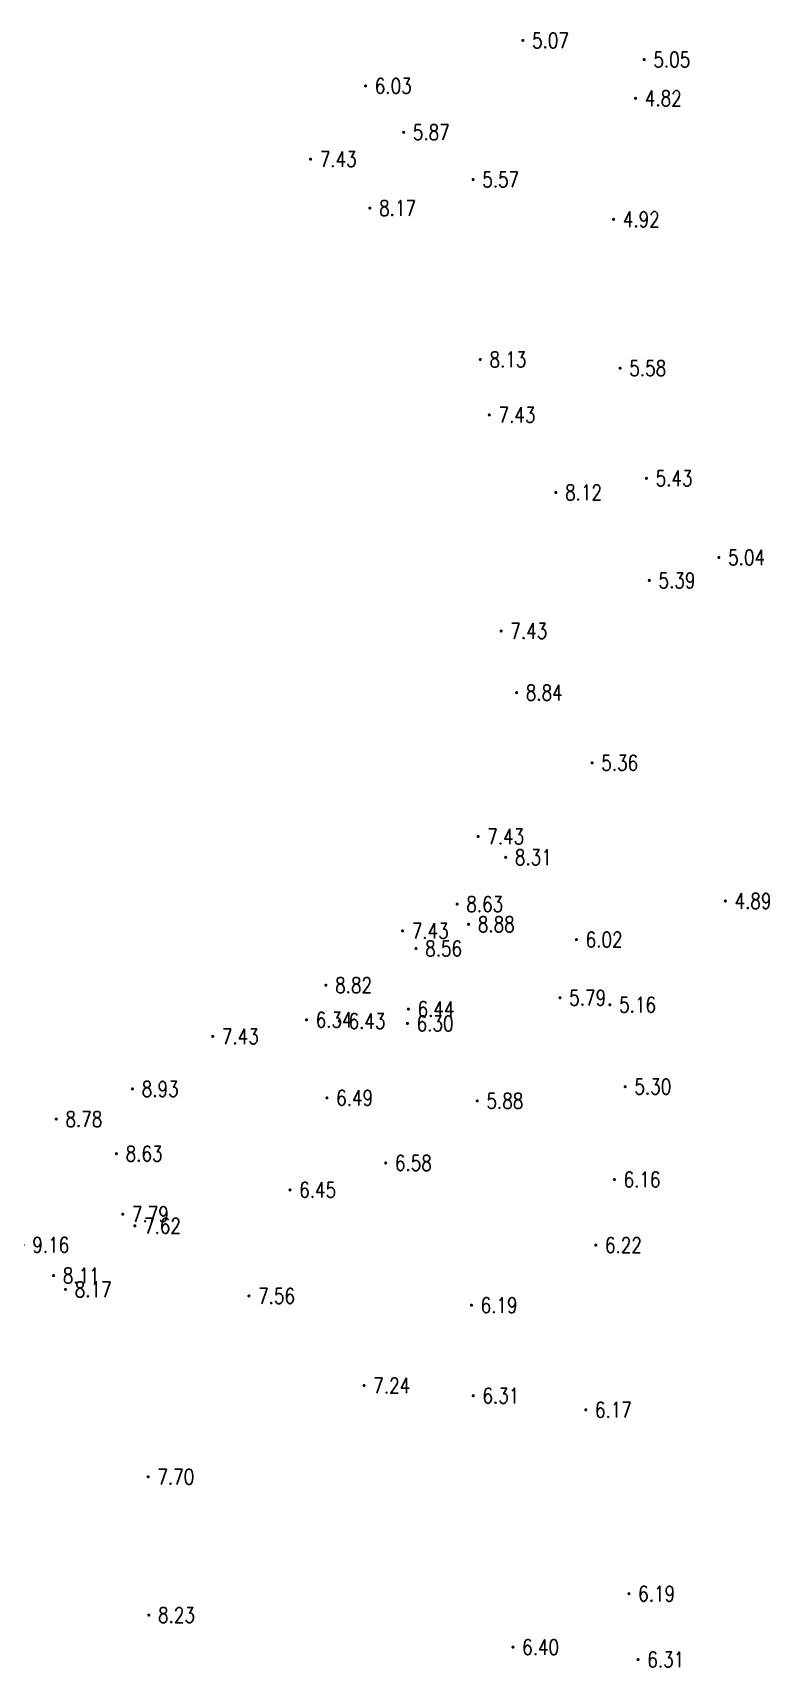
# Model space of a CAD drawing. Extents: x 476861 to 479475, y 2367369 to 2370541.
# Drawn here: x 478071 to 478118.9, y 2369031.3 to 2369137.6 of the extents above; entities that cross this region are included whole.
import ezdxf
from ezdxf.enums import TextEntityAlignment as Align

# ---------------------------------------------------------------- set-up
doc = ezdxf.new("R2010")
doc.units = 0
doc.header["$LTSCALE"] = 0.5
doc.layers.get('0').update_dxf_attribs({"linetype": 'CONTINUOUS'})
doc.layers.add('GCD', color=1, linetype='CONTINUOUS')
doc.styles.add('HZ', font='rs.shx', dxfattribs={"width": 0.8, "bigfont": 'hztxt.shx'})

# ---------------------------------------------------------------- blocks, each defined once
blk = doc.blocks.new('GC200')
at = {"linetype": 'Continuous', "const_width": 0.2, "flags": 128}
blk.add_lwpolyline([(-0.1, 0, 1), (0.1, 0, 1)], format="xyb", close=True, dxfattribs=at)

msp = doc.modelspace()

# ---------------------------------------------------------------- block references
at = {"layer": 'GCD', "linetype": 'Continuous'}
ref = msp.add_blockref('GC200', (478102.866, 2369137.072, 5.07), dxfattribs=dict(at, xscale=0.5, yscale=0.5, zscale=0.5))
ref.add_attrib('height', '5.07', dxfattribs={"linetype": 'Continuous', "height": 1, "style": 'HZ', "width": 0.8}).set_placement((478103.466, 2369137.072, 5.07), align=Align.MIDDLE_LEFT)
ref = msp.add_blockref('GC200', (478110.76, 2369135.824, 5.046), dxfattribs=dict(at, xscale=0.5, yscale=0.5, zscale=0.5))
ref.add_attrib('height', '5.05', dxfattribs={"linetype": 'Continuous', "height": 1, "style": 'HZ', "width": 0.8}).set_placement((478111.36, 2369135.824, 5.046), align=Align.MIDDLE_LEFT)
ref = msp.add_blockref('GC200', (478092.633, 2369134.108, 6.033), dxfattribs=dict(at, xscale=0.5, yscale=0.5, zscale=0.5))
ref.add_attrib('height', '6.03', dxfattribs={"linetype": 'Continuous', "height": 1, "style": 'HZ', "width": 0.8}).set_placement((478093.233, 2369134.108, 6.033), align=Align.MIDDLE_LEFT)
ref = msp.add_blockref('GC200', (478110.204, 2369133.305, 4.824), dxfattribs=dict(at, xscale=0.5, yscale=0.5, zscale=0.5))
ref.add_attrib('height', '4.82', dxfattribs={"linetype": 'Continuous', "height": 1, "style": 'HZ', "width": 0.8}).set_placement((478110.804, 2369133.305, 4.824), align=Align.MIDDLE_LEFT)
ref = msp.add_blockref('GC200', (478095.111, 2369131.096, 5.866), dxfattribs=dict(at, xscale=0.5, yscale=0.5, zscale=0.5))
ref.add_attrib('height', '5.87', dxfattribs={"linetype": 'Continuous', "height": 1, "style": 'HZ', "width": 0.8}).set_placement((478095.711, 2369131.096, 5.866), align=Align.MIDDLE_LEFT)
ref = msp.add_blockref('GC200', (478089.053, 2369129.351, 7.43), dxfattribs=dict(at, xscale=0.5, yscale=0.5, zscale=0.5))
ref.add_attrib('height', '7.43', dxfattribs={"linetype": 'Continuous', "height": 1, "style": 'HZ', "width": 0.8}).set_placement((478089.653, 2369129.351, 7.43), align=Align.MIDDLE_LEFT)
ref = msp.add_blockref('GC200', (478099.626, 2369128.028, 5.566), dxfattribs=dict(at, xscale=0.5, yscale=0.5, zscale=0.5))
ref.add_attrib('height', '5.57', dxfattribs={"linetype": 'Continuous', "height": 1, "style": 'HZ', "width": 0.8}).set_placement((478100.226, 2369128.028, 5.566), align=Align.MIDDLE_LEFT)
ref = msp.add_blockref('GC200', (478092.914, 2369126.169, 8.17), dxfattribs=dict(at, xscale=0.5, yscale=0.5, zscale=0.5))
ref.add_attrib('height', '8.17', dxfattribs={"linetype": 'Continuous', "height": 1, "style": 'HZ', "width": 0.8}).set_placement((478093.514, 2369126.169, 8.17), align=Align.MIDDLE_LEFT)
ref = msp.add_blockref('GC200', (478108.773, 2369125.437, 4.918), dxfattribs=dict(at, xscale=0.5, yscale=0.5, zscale=0.5))
ref.add_attrib('height', '4.92', dxfattribs={"linetype": 'Continuous', "height": 1, "style": 'HZ', "width": 0.8}).set_placement((478109.373, 2369125.437, 4.918), align=Align.MIDDLE_LEFT)
ref = msp.add_blockref('GC200', (478100.098, 2369116.324, 8.13), dxfattribs=dict(at, xscale=0.5, yscale=0.5, zscale=0.5))
ref.add_attrib('height', '8.13', dxfattribs={"linetype": 'Continuous', "height": 1, "style": 'HZ', "width": 0.8}).set_placement((478100.698, 2369116.324, 8.13), align=Align.MIDDLE_LEFT)
ref = msp.add_blockref('GC200', (478109.197, 2369115.756, 5.583), dxfattribs=dict(at, xscale=0.5, yscale=0.5, zscale=0.5))
ref.add_attrib('height', '5.58', dxfattribs={"linetype": 'Continuous', "height": 1, "style": 'HZ', "width": 0.8}).set_placement((478109.797, 2369115.756, 5.583), align=Align.MIDDLE_LEFT)
ref = msp.add_blockref('GC200', (478100.687, 2369112.721, 7.43), dxfattribs=dict(at, xscale=0.5, yscale=0.5, zscale=0.5))
ref.add_attrib('height', '7.43', dxfattribs={"linetype": 'Continuous', "height": 1, "style": 'HZ', "width": 0.8}).set_placement((478101.287, 2369112.721, 7.43), align=Align.MIDDLE_LEFT)
ref = msp.add_blockref('GC200', (478110.908, 2369108.598, 5.427), dxfattribs=dict(at, xscale=0.5, yscale=0.5, zscale=0.5))
ref.add_attrib('height', '5.43', dxfattribs={"linetype": 'Continuous', "height": 1, "style": 'HZ', "width": 0.8}).set_placement((478111.508, 2369108.598, 5.427), align=Align.MIDDLE_LEFT)
ref = msp.add_blockref('GC200', (478105.016, 2369107.678, 8.124), dxfattribs=dict(at, xscale=0.5, yscale=0.5, zscale=0.5))
ref.add_attrib('height', '8.12', dxfattribs={"linetype": 'Continuous', "height": 1, "style": 'HZ', "width": 0.8}).set_placement((478105.616, 2369107.678, 8.124), align=Align.MIDDLE_LEFT)
ref = msp.add_blockref('GC200', (478115.625, 2369103.454, 5.036), dxfattribs=dict(at, xscale=0.5, yscale=0.5, zscale=0.5))
ref.add_attrib('height', '5.04', dxfattribs={"linetype": 'Continuous', "height": 1, "style": 'HZ', "width": 0.8}).set_placement((478116.225, 2369103.454, 5.036), align=Align.MIDDLE_LEFT)
ref = msp.add_blockref('GC200', (478111.097, 2369101.961, 5.387), dxfattribs=dict(at, xscale=0.5, yscale=0.5, zscale=0.5))
ref.add_attrib('height', '5.39', dxfattribs={"linetype": 'Continuous', "height": 1, "style": 'HZ', "width": 0.8}).set_placement((478111.697, 2369101.961, 5.387), align=Align.MIDDLE_LEFT)
ref = msp.add_blockref('GC200', (478101.455, 2369098.67, 7.43), dxfattribs=dict(at, xscale=0.5, yscale=0.5, zscale=0.5))
ref.add_attrib('height', '7.43', dxfattribs={"linetype": 'Continuous', "height": 1, "style": 'HZ', "width": 0.8}).set_placement((478102.055, 2369098.67, 7.43), align=Align.MIDDLE_LEFT)
ref = msp.add_blockref('GC200', (478102.458, 2369094.663, 8.836), dxfattribs=dict(at, xscale=0.5, yscale=0.5, zscale=0.5))
ref.add_attrib('height', '8.84', dxfattribs={"linetype": 'Continuous', "height": 1, "style": 'HZ', "width": 0.8}).set_placement((478103.058, 2369094.663, 8.836), align=Align.MIDDLE_LEFT)
ref = msp.add_blockref('GC200', (478107.37, 2369090.098, 5.356), dxfattribs=dict(at, xscale=0.5, yscale=0.5, zscale=0.5))
ref.add_attrib('height', '5.36', dxfattribs={"linetype": 'Continuous', "height": 1, "style": 'HZ', "width": 0.8}).set_placement((478107.97, 2369090.098, 5.356), align=Align.MIDDLE_LEFT)
ref = msp.add_blockref('GC200', (478099.956, 2369085.312, 7.43), dxfattribs=dict(at, xscale=0.5, yscale=0.5, zscale=0.5))
ref.add_attrib('height', '7.43', dxfattribs={"linetype": 'Continuous', "height": 1, "style": 'HZ', "width": 0.8}).set_placement((478100.556, 2369085.312, 7.43), align=Align.MIDDLE_LEFT)
ref = msp.add_blockref('GC200', (478101.748, 2369083.954, 8.31), dxfattribs=dict(at, xscale=0.5, yscale=0.5, zscale=0.5))
ref.add_attrib('height', '8.31', dxfattribs={"linetype": 'Continuous', "height": 1, "style": 'HZ', "width": 0.8}).set_placement((478102.348, 2369083.954, 8.31), align=Align.MIDDLE_LEFT)
ref = msp.add_blockref('GC200', (478098.588, 2369080.911, 8.633), dxfattribs=dict(at, xscale=0.5, yscale=0.5, zscale=0.5))
ref.add_attrib('height', '8.63', dxfattribs={"linetype": 'Continuous', "height": 1, "style": 'HZ', "width": 0.8}).set_placement((478099.188, 2369080.911, 8.633), align=Align.MIDDLE_LEFT)
ref = msp.add_blockref('GC200', (478116.042, 2369081.116, 4.888), dxfattribs=dict(at, xscale=0.5, yscale=0.5, zscale=0.5))
ref.add_attrib('height', '4.89', dxfattribs={"linetype": 'Continuous', "height": 1, "style": 'HZ', "width": 0.8}).set_placement((478116.642, 2369081.116, 4.888), align=Align.MIDDLE_LEFT)
ref = msp.add_blockref('GC200', (478099.337, 2369079.6, 8.883), dxfattribs=dict(at, xscale=0.5, yscale=0.5, zscale=0.5))
ref.add_attrib('height', '8.88', dxfattribs={"linetype": 'Continuous', "height": 1, "style": 'HZ', "width": 0.8}).set_placement((478099.937, 2369079.6, 8.883), align=Align.MIDDLE_LEFT)
ref = msp.add_blockref('GC200', (478095.039, 2369079.17, 7.43), dxfattribs=dict(at, xscale=0.5, yscale=0.5, zscale=0.5))
ref.add_attrib('height', '7.43', dxfattribs={"linetype": 'Continuous', "height": 1, "style": 'HZ', "width": 0.8}).set_placement((478095.639, 2369079.17, 7.43), align=Align.MIDDLE_LEFT)
ref = msp.add_blockref('GC200', (478106.352, 2369078.604, 6.016), dxfattribs=dict(at, xscale=0.5, yscale=0.5, zscale=0.5))
ref.add_attrib('height', '6.02', dxfattribs={"linetype": 'Continuous', "height": 1, "style": 'HZ', "width": 0.8}).set_placement((478106.952, 2369078.604, 6.016), align=Align.MIDDLE_LEFT)
ref = msp.add_blockref('GC200', (478095.913, 2369078.021, 8.563), dxfattribs=dict(at, xscale=0.5, yscale=0.5, zscale=0.5))
ref.add_attrib('height', '8.56', dxfattribs={"linetype": 'Continuous', "height": 1, "style": 'HZ', "width": 0.8}).set_placement((478096.513, 2369078.021, 8.563), align=Align.MIDDLE_LEFT)
ref = msp.add_blockref('GC200', (478090.054, 2369075.639, 8.815), dxfattribs=dict(at, xscale=0.5, yscale=0.5, zscale=0.5))
ref.add_attrib('height', '8.82', dxfattribs={"linetype": 'Continuous', "height": 1, "style": 'HZ', "width": 0.8}).set_placement((478090.654, 2369075.639, 8.815), align=Align.MIDDLE_LEFT)
ref = msp.add_blockref('GC200', (478105.284, 2369074.824, 5.786), dxfattribs=dict(at, xscale=0.5, yscale=0.5, zscale=0.5))
ref.add_attrib('height', '5.79', dxfattribs={"linetype": 'Continuous', "height": 1, "style": 'HZ', "width": 0.8}).set_placement((478105.884, 2369074.824, 5.786), align=Align.MIDDLE_LEFT)
ref = msp.add_blockref('GC200', (478108.532, 2369074.369, 5.157), dxfattribs=dict(at, xscale=0.5, yscale=0.5, zscale=0.5))
ref.add_attrib('height', '5.16', dxfattribs={"linetype": 'Continuous', "height": 1, "style": 'HZ', "width": 0.8}).set_placement((478109.132, 2369074.369, 5.157), align=Align.MIDDLE_LEFT)
ref = msp.add_blockref('GC200', (478088.789, 2369073.393, 6.338), dxfattribs=dict(at, xscale=0.5, yscale=0.5, zscale=0.5))
ref.add_attrib('height', '6.34', dxfattribs={"linetype": 'Continuous', "height": 1, "style": 'HZ', "width": 0.8}).set_placement((478089.389, 2369073.393, 6.338), align=Align.MIDDLE_LEFT)
ref = msp.add_blockref('GC200', (478090.928, 2369073.307, 6.425), dxfattribs=dict(at, xscale=0.5, yscale=0.5, zscale=0.5))
ref.add_attrib('height', '6.43', dxfattribs={"linetype": 'Continuous', "height": 1, "style": 'HZ', "width": 0.8}).set_placement((478091.528, 2369073.307, 6.425), align=Align.MIDDLE_LEFT)
ref = msp.add_blockref('GC200', (478095.418, 2369074.088, 6.439), dxfattribs=dict(at, xscale=0.5, yscale=0.5, zscale=0.5))
ref.add_attrib('height', '6.44', dxfattribs={"linetype": 'Continuous', "height": 1, "style": 'HZ', "width": 0.8}).set_placement((478096.018, 2369074.088, 6.439), align=Align.MIDDLE_LEFT)
ref = msp.add_blockref('GC200', (478082.687, 2369072.315, 7.43), dxfattribs=dict(at, xscale=0.5, yscale=0.5, zscale=0.5))
ref.add_attrib('height', '7.43', dxfattribs={"linetype": 'Continuous', "height": 1, "style": 'HZ', "width": 0.8}).set_placement((478083.287, 2369072.315, 7.43), align=Align.MIDDLE_LEFT)
ref = msp.add_blockref('GC200', (478095.359, 2369073.153, 6.295), dxfattribs=dict(at, xscale=0.5, yscale=0.5, zscale=0.5))
ref.add_attrib('height', '6.30', dxfattribs={"linetype": 'Continuous', "height": 1, "style": 'HZ', "width": 0.8}).set_placement((478095.959, 2369073.153, 6.295), align=Align.MIDDLE_LEFT)
ref = msp.add_blockref('GC200', (478109.526, 2369069.043, 5.297), dxfattribs=dict(at, xscale=0.5, yscale=0.5, zscale=0.5))
ref.add_attrib('height', '5.30', dxfattribs={"linetype": 'Continuous', "height": 1, "style": 'HZ', "width": 0.8}).set_placement((478110.126, 2369069.043, 5.297), align=Align.MIDDLE_LEFT)
ref = msp.add_blockref('GC200', (478077.469, 2369068.894, 8.933), dxfattribs=dict(at, xscale=0.5, yscale=0.5, zscale=0.5))
ref.add_attrib('height', '8.93', dxfattribs={"linetype": 'Continuous', "height": 1, "style": 'HZ', "width": 0.8}).set_placement((478078.069, 2369068.894, 8.933), align=Align.MIDDLE_LEFT)
ref = msp.add_blockref('GC200', (478090.121, 2369068.315, 6.487), dxfattribs=dict(at, xscale=0.5, yscale=0.5, zscale=0.5))
ref.add_attrib('height', '6.49', dxfattribs={"linetype": 'Continuous', "height": 1, "style": 'HZ', "width": 0.8}).set_placement((478090.721, 2369068.315, 6.487), align=Align.MIDDLE_LEFT)
ref = msp.add_blockref('GC200', (478099.899, 2369068.116, 5.879), dxfattribs=dict(at, xscale=0.5, yscale=0.5, zscale=0.5))
ref.add_attrib('height', '5.88', dxfattribs={"linetype": 'Continuous', "height": 1, "style": 'HZ', "width": 0.8}).set_placement((478100.499, 2369068.116, 5.879), align=Align.MIDDLE_LEFT)
ref = msp.add_blockref('GC200', (478072.507, 2369066.938, 8.779), dxfattribs=dict(at, xscale=0.5, yscale=0.5, zscale=0.5))
ref.add_attrib('height', '8.78', dxfattribs={"linetype": 'Continuous', "height": 1, "style": 'HZ', "width": 0.8}).set_placement((478073.107, 2369066.938, 8.779), align=Align.MIDDLE_LEFT)
ref = msp.add_blockref('GC200', (478076.423, 2369064.686, 8.628), dxfattribs=dict(at, xscale=0.5, yscale=0.5, zscale=0.5))
ref.add_attrib('height', '8.63', dxfattribs={"linetype": 'Continuous', "height": 1, "style": 'HZ', "width": 0.8}).set_placement((478077.023, 2369064.686, 8.628), align=Align.MIDDLE_LEFT)
ref = msp.add_blockref('GC200', (478093.944, 2369064.081, 6.584), dxfattribs=dict(at, xscale=0.5, yscale=0.5, zscale=0.5))
ref.add_attrib('height', '6.58', dxfattribs={"linetype": 'Continuous', "height": 1, "style": 'HZ', "width": 0.8}).set_placement((478094.544, 2369064.081, 6.584), align=Align.MIDDLE_LEFT)
ref = msp.add_blockref('GC200', (478108.821, 2369063.005, 6.157), dxfattribs=dict(at, xscale=0.5, yscale=0.5, zscale=0.5))
ref.add_attrib('height', '6.16', dxfattribs={"linetype": 'Continuous', "height": 1, "style": 'HZ', "width": 0.8}).set_placement((478109.421, 2369063.005, 6.157), align=Align.MIDDLE_LEFT)
ref = msp.add_blockref('GC200', (478087.717, 2369062.33, 6.451), dxfattribs=dict(at, xscale=0.5, yscale=0.5, zscale=0.5))
ref.add_attrib('height', '6.45', dxfattribs={"linetype": 'Continuous', "height": 1, "style": 'HZ', "width": 0.8}).set_placement((478088.317, 2369062.33, 6.451), align=Align.MIDDLE_LEFT)
ref = msp.add_blockref('GC200', (478076.831, 2369060.752, 7.794), dxfattribs=dict(at, xscale=0.5, yscale=0.5, zscale=0.5))
ref.add_attrib('height', '7.79', dxfattribs={"linetype": 'Continuous', "height": 1, "style": 'HZ', "width": 0.8}).set_placement((478077.431, 2369060.752, 7.794), align=Align.MIDDLE_LEFT)
ref = msp.add_blockref('GC200', (478077.621, 2369059.997, 7.615), dxfattribs=dict(at, xscale=0.5, yscale=0.5, zscale=0.5))
ref.add_attrib('height', '7.62', dxfattribs={"linetype": 'Continuous', "height": 1, "style": 'HZ', "width": 0.8}).set_placement((478078.221, 2369059.997, 7.615), align=Align.MIDDLE_LEFT)
ref = msp.add_blockref('GC200', (478070.351, 2369058.756, 9.155), dxfattribs=dict(at, xscale=0.5, yscale=0.5, zscale=0.5))
ref.add_attrib('height', '9.16', dxfattribs={"linetype": 'Continuous', "height": 1, "style": 'HZ', "width": 0.8}).set_placement((478070.951, 2369058.756, 9.155), align=Align.MIDDLE_LEFT)
ref = msp.add_blockref('GC200', (478107.613, 2369058.741, 6.215), dxfattribs=dict(at, xscale=0.5, yscale=0.5, zscale=0.5))
ref.add_attrib('height', '6.22', dxfattribs={"linetype": 'Continuous', "height": 1, "style": 'HZ', "width": 0.8}).set_placement((478108.213, 2369058.741, 6.215), align=Align.MIDDLE_LEFT)
ref = msp.add_blockref('GC200', (478072.334, 2369056.759, 8.11), dxfattribs=dict(at, xscale=0.5, yscale=0.5, zscale=0.5))
ref.add_attrib('height', '8.11', dxfattribs={"linetype": 'Continuous', "height": 1, "style": 'HZ', "width": 0.8}).set_placement((478072.934, 2369056.759, 8.11), align=Align.MIDDLE_LEFT)
ref = msp.add_blockref('GC200', (478073.109, 2369055.864, 8.172), dxfattribs=dict(at, xscale=0.5, yscale=0.5, zscale=0.5))
ref.add_attrib('height', '8.17', dxfattribs={"linetype": 'Continuous', "height": 1, "style": 'HZ', "width": 0.8}).set_placement((478073.709, 2369055.864, 8.172), align=Align.MIDDLE_LEFT)
ref = msp.add_blockref('GC200', (478085.041, 2369055.435, 7.56), dxfattribs=dict(at, xscale=0.5, yscale=0.5, zscale=0.5))
ref.add_attrib('height', '7.56', dxfattribs={"linetype": 'Continuous', "height": 1, "style": 'HZ', "width": 0.8}).set_placement((478085.641, 2369055.435, 7.56), align=Align.MIDDLE_LEFT)
ref = msp.add_blockref('GC200', (478099.523, 2369054.834, 6.191), dxfattribs=dict(at, xscale=0.5, yscale=0.5, zscale=0.5))
ref.add_attrib('height', '6.19', dxfattribs={"linetype": 'Continuous', "height": 1, "style": 'HZ', "width": 0.8}).set_placement((478100.123, 2369054.834, 6.191), align=Align.MIDDLE_LEFT)
ref = msp.add_blockref('GC200', (478092.536, 2369049.61, 7.24), dxfattribs=dict(at, xscale=0.5, yscale=0.5, zscale=0.5))
ref.add_attrib('height', '7.24', dxfattribs={"linetype": 'Continuous', "height": 1, "style": 'HZ', "width": 0.8}).set_placement((478093.136, 2369049.61, 7.24), align=Align.MIDDLE_LEFT)
ref = msp.add_blockref('GC200', (478099.638, 2369048.952, 6.314), dxfattribs=dict(at, xscale=0.5, yscale=0.5, zscale=0.5))
ref.add_attrib('height', '6.31', dxfattribs={"linetype": 'Continuous', "height": 1, "style": 'HZ', "width": 0.8}).set_placement((478100.238, 2369048.952, 6.314), align=Align.MIDDLE_LEFT)
ref = msp.add_blockref('GC200', (478106.959, 2369048.036, 6.169), dxfattribs=dict(at, xscale=0.5, yscale=0.5, zscale=0.5))
ref.add_attrib('height', '6.17', dxfattribs={"linetype": 'Continuous', "height": 1, "style": 'HZ', "width": 0.8}).set_placement((478107.559, 2369048.036, 6.169), align=Align.MIDDLE_LEFT)
ref = msp.add_blockref('GC200', (478078.487, 2369043.684, 7.702), dxfattribs=dict(at, xscale=0.5, yscale=0.5, zscale=0.5))
ref.add_attrib('height', '7.70', dxfattribs={"linetype": 'Continuous', "height": 1, "style": 'HZ', "width": 0.8}).set_placement((478079.087, 2369043.684, 7.702), align=Align.MIDDLE_LEFT)
ref = msp.add_blockref('GC200', (478109.771, 2369036.078, 6.194), dxfattribs=dict(at, xscale=0.5, yscale=0.5, zscale=0.5))
ref.add_attrib('height', '6.19', dxfattribs={"linetype": 'Continuous', "height": 1, "style": 'HZ', "width": 0.8}).set_placement((478110.371, 2369036.078, 6.194), align=Align.MIDDLE_LEFT)
ref = msp.add_blockref('GC200', (478078.53, 2369034.691, 8.225), dxfattribs=dict(at, xscale=0.5, yscale=0.5, zscale=0.5))
ref.add_attrib('height', '8.23', dxfattribs={"linetype": 'Continuous', "height": 1, "style": 'HZ', "width": 0.8}).set_placement((478079.13, 2369034.691, 8.225), align=Align.MIDDLE_LEFT)
ref = msp.add_blockref('GC200', (478102.224, 2369032.604, 6.398), dxfattribs=dict(at, xscale=0.5, yscale=0.5, zscale=0.5))
ref.add_attrib('height', '6.40', dxfattribs={"linetype": 'Continuous', "height": 1, "style": 'HZ', "width": 0.8}).set_placement((478102.824, 2369032.604, 6.398), align=Align.MIDDLE_LEFT)
ref = msp.add_blockref('GC200', (478110.364, 2369031.792, 6.314), dxfattribs=dict(at, xscale=0.5, yscale=0.5, zscale=0.5))
ref.add_attrib('height', '6.31', dxfattribs={"linetype": 'Continuous', "height": 1, "style": 'HZ', "width": 0.8}).set_placement((478110.964, 2369031.792, 6.314), align=Align.MIDDLE_LEFT)

doc.saveas('drawing.dxf')
